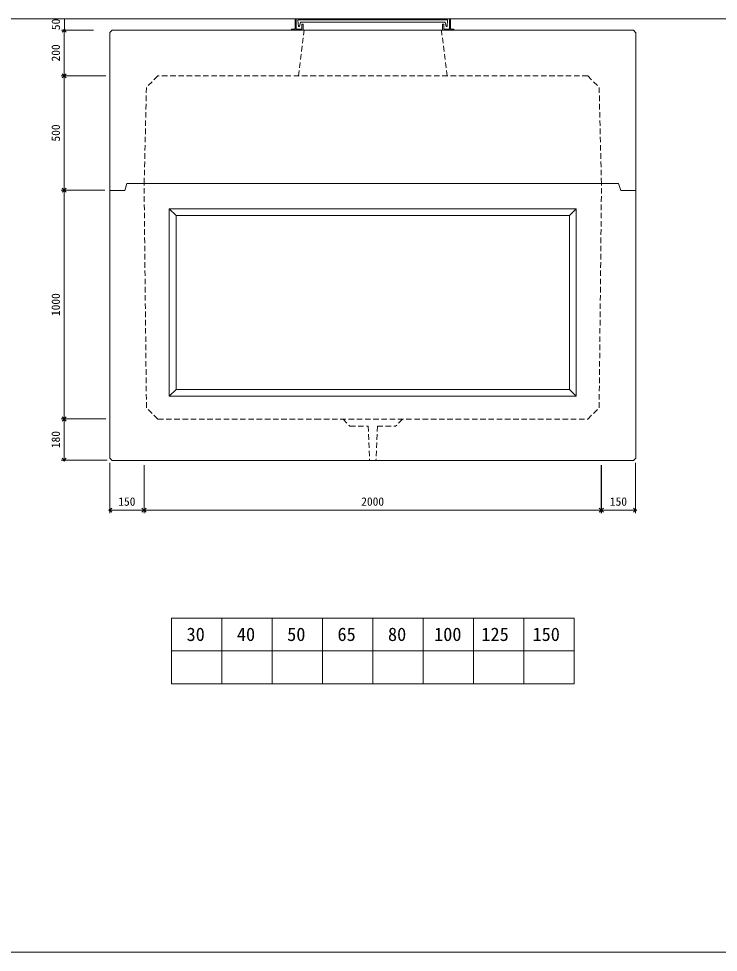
# Model space of a CAD drawing. Units: millimetres, scale not verified. Extents: x -9756 to 9755, y -4566 to 4566.
# Drawn here: x 3635 to 6695, y -3984 to 96 of the extents above; entities that cross this region are included whole.
import ezdxf
from ezdxf.enums import TextEntityAlignment as Align

# ---------------------------------------------------------------- set-up
doc = ezdxf.new("R2010")
doc.units = ezdxf.units.MM
doc.header["$LTSCALE"] = 20
doc.header["$PDMODE"] = 32
doc.header["$PDSIZE"] = 8
doc.linetypes.add('DASHED1', pattern=[1.8, 1.2, -0.6])
for name, color, linetype, lineweight in [('0-2_waku', 7, 'Continuous', 18), ('0-3_gaikei', 7, 'Continuous', 18), ('0-4_kakure', 7, 'DASHED1', 5), ('0-5_sunpou', 7, 'Continuous', 18), ('0-8_uchigawa', 6, 'Continuous', 18), ('0-A_futa', 3, 'Continuous', 18), ('0-B_GL', 4, 'Continuous', 18), ('0-D_文字１', 7, 'Continuous', 18)]:
    doc.layers.add(name, color=color, linetype=linetype, lineweight=lineweight)
doc.styles.add('ＭＳ ゴシック', font='')
doc.styles.get('ＭＳ ゴシック').set_extended_font_data('MS Gothic')

# ---------------------------------------------------------------- blocks, each defined once
blk = doc.blocks.new('_Open90')
at = {"layer": '0-5_sunpou', "lineweight": 5}
blk.add_line((0, 0), (-1, 0), dxfattribs=at)
blk.add_lwpolyline([(-0.5, 0.5), (0, 0), (-0.5, -0.5)], dxfattribs=at)
blk = doc.blocks.new('200')
at = {"layer": '0-5_sunpou', "lineweight": 5}
for p, q in [((-25.58, -15.33), (-25.58, 148.67)), ((156.42, -33.33), (-38.58, -33.33)), ((141.42, -33.33), (-38.58, -33.33))]:
    blk.add_line(p, q, dxfattribs=at)
at = {"layer": '0-5_sunpou', "xscale": 18, "yscale": 18}
for p, rotation in [((-25.58, 166.67), 90), ((-25.58, -33.33), 270)]:
    blk.add_blockref('_Open90', p, dxfattribs=dict(at, rotation=rotation))
at = {"layer": '0-5_sunpou', "style": 'ＭＳ ゴシック'}
blk.add_text('200', height=36.66, rotation=90, dxfattribs=at).set_placement((-33.58, 29.17), align=Align.BOTTOM_LEFT)
blk = doc.blocks.new('500')
at = {"layer": '0-5_sunpou', "lineweight": 5}
for p, q in [((-18.87, 357), (-18.87, -107)), ((158.12, -125), (-31.88, -125)), ((148.12, -125), (-31.87, -125))]:
    blk.add_line(p, q, dxfattribs=at)
at = {"layer": '0-5_sunpou'}
blk.add_point((-18.87, -125), dxfattribs=at)
at = {"layer": '0-5_sunpou', "xscale": 18, "yscale": 18}
for p, rotation in [((-18.87, 375), 90), ((-18.87, -125), 270)]:
    blk.add_blockref('_Open90', p, dxfattribs=dict(at, rotation=rotation))
at = {"layer": '0-5_sunpou', "style": 'ＭＳ ゴシック'}
blk.add_text('500', height=36.66, rotation=90, dxfattribs=at).set_placement((-26.87, 87.5), align=Align.BOTTOM_LEFT)
blk = doc.blocks.new('1000')
at = {"layer": '0-5_sunpou', "lineweight": 5}
for p, q in [((-19.81, 732), (-19.81, -232)), ((162.19, -250), (-32.81, -250)), ((157.19, -250), (-32.81, -250))]:
    blk.add_line(p, q, dxfattribs=at)
at = {"layer": '0-5_sunpou'}
blk.add_point((-19.81, -250), dxfattribs=at)
at = {"layer": '0-5_sunpou', "xscale": 18, "yscale": 18}
for p, rotation in [((-19.81, 750), 90), ((-19.81, -250), 270)]:
    blk.add_blockref('_Open90', p, dxfattribs=dict(at, rotation=rotation))
at = {"layer": '0-5_sunpou', "style": 'ＭＳ ゴシック'}
blk.add_text('1000', height=36.66, rotation=90, dxfattribs=at).set_placement((-27.81, 200), align=Align.BOTTOM_LEFT)
blk = doc.blocks.new('180')
at = {"layer": '0-5_sunpou', "lineweight": 5}
for p, q in [((-15.8, 126), (-15.8, -18)), ((171.2, -36), (-28.8, -36))]:
    blk.add_line(p, q, dxfattribs=at)
at = {"layer": '0-5_sunpou'}
blk.add_point((-15.8, -36), dxfattribs=at)
at = {"layer": '0-5_sunpou', "xscale": 18, "yscale": 18}
for p, rotation in [((-15.8, 144), 90), ((-15.8, -36), 270)]:
    blk.add_blockref('_Open90', p, dxfattribs=dict(at, rotation=rotation))
at = {"layer": '0-5_sunpou', "style": 'ＭＳ ゴシック'}
blk.add_text('180', height=36.66, rotation=90, dxfattribs=at).set_placement((-23.8, 16.5), align=Align.BOTTOM_LEFT)
blk = doc.blocks.new('150')
at = {"layer": '0-5_sunpou', "lineweight": 5}
for p, q in [((-83.33, 174.17), (-83.33, -44.97)), ((66.67, 164.17), (66.67, -44.97)), ((66.67, 164.17), (66.67, -44.97)), ((48.67, -31.97), (-65.33, -31.97))]:
    blk.add_line(p, q, dxfattribs=at)
at = {"layer": '0-5_sunpou'}
blk.add_point((-83.33, -31.97), dxfattribs=at)
at = {"layer": '0-5_sunpou', "xscale": 18, "yscale": 18, "rotation": 180}
blk.add_blockref('_Open90', (-83.33, -31.97), dxfattribs=at)
at = {"layer": '0-5_sunpou', "xscale": 18, "yscale": 18}
blk.add_blockref('_Open90', (66.67, -31.97), dxfattribs=at)
at = {"layer": '0-5_sunpou', "style": 'ＭＳ ゴシック'}
blk.add_text('150', height=36.66, dxfattribs=at).set_placement((-45.83, -23.97), align=Align.BOTTOM_LEFT)
blk = doc.blocks.new('2000')
at = {"layer": '0-5_sunpou', "lineweight": 5}
for p, q in [((499.9, 172.25), (499.9, -36.89)), ((500, 172.25), (500, -36.89)), ((-1481.9, -23.89), (482, -23.89))]:
    blk.add_line(p, q, dxfattribs=at)
at = {"layer": '0-5_sunpou'}
blk.add_point((500, -23.89), dxfattribs=at)
at = {"layer": '0-5_sunpou', "xscale": 18, "yscale": 18, "rotation": 180}
blk.add_blockref('_Open90', (-1499.9, -23.89), dxfattribs=at)
at = {"layer": '0-5_sunpou', "xscale": 18, "yscale": 18}
blk.add_blockref('_Open90', (500, -23.89), dxfattribs=at)
at = {"layer": '0-5_sunpou', "style": 'ＭＳ ゴシック'}
blk.add_text('2000', height=36.66, dxfattribs=at).set_placement((-549.95, -15.89), align=Align.BOTTOM_LEFT)
blk = doc.blocks.new('1 50')
at = {"layer": '0-5_sunpou', "lineweight": 5}
for p, q in [((50.07, 188.71), (50.07, -30.43)), ((-82.13, -17.43), (32.07, -17.43))]:
    blk.add_line(p, q, dxfattribs=at)
at = {"layer": '0-5_sunpou'}
blk.add_point((50.07, -17.43), dxfattribs=at)
at = {"layer": '0-5_sunpou', "xscale": 18, "yscale": 18, "rotation": 180}
blk.add_blockref('_Open90', (-100.13, -17.43), dxfattribs=at)
at = {"layer": '0-5_sunpou', "xscale": 18, "yscale": 18}
blk.add_blockref('_Open90', (50.07, -17.43), dxfattribs=at)
at = {"layer": '0-5_sunpou', "style": 'ＭＳ ゴシック'}
blk.add_text('150', height=36.66, dxfattribs=at).set_placement((-62.53, -9.43), align=Align.BOTTOM_LEFT)

msp = doc.modelspace()

# ---------------------------------------------------------------- linework, layer by layer
at = {"layer": '0-2_waku'}
for p, q in [((4304.08, -2523.16), (4304.08, -2811.16)), ((4304.08, -2523.16), (4304.08, -2811.16)), ((4304.08, -2523.16), (4304.08, -2811.16)), ((4304.08, -2523.16), (4304.08, -2811.16)), ((4304.08, -2523.16), (6064.08, -2523.16)), ((4524.08, -2523.16), (4524.08, -2811.16)), ((4744.08, -2523.16), (4744.08, -2811.16)), ((4744.08, -2523.16), (4744.08, -2811.16)), ((4964.08, -2523.16), (4964.08, -2811.16)), ((5184.08, -2523.16), (5184.08, -2811.16)), ((5404.08, -2523.16), (5404.08, -2811.16)), ((5624.08, -2523.16), (5624.08, -2811.16)), ((5844.08, -2523.16), (5844.08, -2811.16)), ((6064.08, -2523.16), (6064.08, -2811.16)), ((4304.08, -2667.16), (6064.08, -2667.16)), ((4304.08, -2811.16), (6064.08, -2811.16)), ((4304.08, -2811.16), (6064.08, -2811.16)), ((-2484.67, -3984.16), (5675.33, -3984.16)), ((-2484.67, -3984.16), (9755.33, -3984.16))]:
    msp.add_line(p, q, dxfattribs=at)
at = {"layer": '0-3_gaikei'}
for p, q in [((4043.73, 45.48), (4034.08, 35.84)), ((4044.58, 45.84), (4043.73, 45.48)), ((6323.58, 45.84), (4044.58, 45.84)), ((6323.58, 45.84), (6324.43, 45.48)), ((6324.43, 45.48), (6333.73, 36.19)), ((4034.08, 35.84), (4034.08, -654.16)), ((6333.73, 36.19), (6334.08, 35.34)), ((6334.08, -654.16), (6334.08, 35.34)), ((4099.08, -654.16), (4109.08, -624.16)), ((6259.08, -624.16), (6269.08, -654.16)), ((4034.08, -654.16), (4034.08, -1824.16)), ((4099.08, -654.16), (4034.08, -654.16)), ((6334.08, -654.16), (6269.08, -654.16)), ((6334.08, -1824.16), (6334.08, -654.16)), ((4034.08, -1824.16), (4044.08, -1834.16)), ((4044.08, -1834.16), (6324.08, -1834.16)), ((6334.08, -1824.16), (6324.08, -1834.16))]:
    msp.add_line(p, q, dxfattribs=at)
msp.add_lwpolyline([(6259.08, -624.16), (4109.58, -624.16), (4109.08, -624.66)], dxfattribs=at)
at = {"layer": '0-4_kakure'}
for p, q in [((4859.08, -154.16), (4884.08, 45.84)), ((5509.08, -154.16), (5484.08, 45.84)), ((6124.08, -154.16), (4934.08, -154.16)), ((4194.08, -1604.16), (4183.76, -624.16)), ((6174.08, -1604.16), (6184.4, -624.16)), ((4244.08, -1654.16), (4194.08, -1604.16)), ((4244.08, -1654.16), (4934.08, -1654.16)), ((5054.08, -1654.16), (5084.08, -1684.16)), ((5314.08, -1654.16), (5284.08, -1684.16)), ((5084.08, -1684.16), (5164.08, -1684.16)), ((5164.08, -1684.16), (5170.08, -1834.16)), ((5204.08, -1684.16), (5198.08, -1834.16)), ((5204.08, -1684.16), (5284.08, -1684.16))]:
    msp.add_line(p, q, dxfattribs=at)
for points in [[(4934.08, -154.16), (4244.08, -154.16), (4194.08, -204.16), (4184.32, -624.16)], [(6124.08, -154.16), (6174.08, -204.16), (6183.84, -624.16)], [(4934.08, -1654.16), (6124.08, -1654.16), (6174.08, -1604.16)]]:
    msp.add_lwpolyline(points, dxfattribs=at)
at = {"layer": '0-5_sunpou', "lineweight": 5}
for p, q in [((3963.42, 96.19), (3822.08, 96.19)), ((3835.08, 96.19), (3835.08, 45.84)), ((3962.57, 45.84), (3822.08, 45.84))]:
    msp.add_line(p, q, dxfattribs=at)
at = {"layer": '0-5_sunpou'}
msp.add_point((3835.08, 45.84), dxfattribs=at)
at = {"layer": '0-8_uchigawa'}
for p, q in [((4294.08, -734.16), (5184.08, -734.16)), ((4294.08, -734.16), (4294.08, -1554.16)), ((4294.08, -734.16), (4324.08, -764.16)), ((5184.08, -734.16), (6074.08, -734.16)), ((6074.08, -734.16), (6044.08, -764.16)), ((6074.08, -734.16), (6074.08, -1554.16)), ((4324.08, -764.16), (5184.08, -764.16)), ((4324.08, -764.16), (4324.08, -1524.16)), ((4324.08, -764.16), (4324.08, -1524.16)), ((4334.08, -764.16), (5184.08, -764.16)), ((5184.08, -764.16), (6044.08, -764.16)), ((6044.08, -764.16), (6044.08, -1524.16)), ((6044.08, -764.16), (6044.08, -1524.16)), ((4294.08, -1554.16), (4324.08, -1524.16)), ((4324.08, -1524.16), (5184.08, -1524.16)), ((5184.08, -1524.16), (6044.08, -1524.16)), ((6044.08, -1524.16), (6074.08, -1554.16)), ((4294.08, -1554.16), (5184.08, -1554.16)), ((5184.08, -1554.16), (6074.08, -1554.16))]:
    msp.add_line(p, q, dxfattribs=at)
at = {"layer": '0-A_futa'}
for p, q in [((4844.08, 93.84), (4844.08, 50.84)), ((4846.08, 95.84), (4849.08, 95.84)), ((4849.08, 95.84), (4849.08, 50.84)), ((4856.89, 91.34), (5511.22, 91.34)), ((4856.89, 91.34), (4859.38, 61.34)), ((5511.22, 91.34), (5508.97, 61.34)), ((5519.08, 95.84), (5519.08, 50.84)), ((5519.08, 95.84), (5522.08, 95.84)), ((5524.08, 93.84), (5524.08, 50.84)), ((4829.08, 48.84), (4829.08, 47.84)), ((4831.08, 50.84), (4844.08, 50.84)), ((4884.08, 45.84), (4831.08, 45.84)), ((4849.08, 50.84), (4874.08, 50.84)), ((4859.38, 61.34), (4863.09, 61.34)), ((4867.41, 80.34), (4863.09, 61.34)), ((4867.41, 80.34), (5500.75, 80.34)), ((4874.08, 70.84), (4874.08, 50.84)), ((4876.08, 72.84), (4877.08, 72.84)), ((4879.08, 70.84), (4879.08, 45.84)), ((5489.08, 70.84), (5489.08, 45.84)), ((5489.08, 45.84), (5537.08, 45.84)), ((5492.08, 72.84), (5491.08, 72.84)), ((5494.08, 70.84), (5494.08, 50.84)), ((5519.08, 50.84), (5494.08, 50.84)), ((5500.75, 80.34), (5505.07, 61.34)), ((5508.97, 61.34), (5505.07, 61.34)), ((5537.08, 50.84), (5524.08, 50.84)), ((5539.08, 48.84), (5539.08, 47.84))]:
    msp.add_line(p, q, dxfattribs=at)
for centre, start, end in [((4846.08, 93.84), 90, 180), ((5522.08, 93.84), 0, 90), ((4831.08, 48.84), 90, 180), ((4831.08, 47.84), 180, 270), ((4876.08, 70.84), 90, 180), ((4877.08, 70.84), 0, 90), ((5491.08, 70.84), 90, 180), ((5492.08, 70.84), 0, 90), ((5537.08, 48.84), 0, 90), ((5537.08, 47.84), 270, 0)]:
    msp.add_arc(centre, 2, start, end, dxfattribs=at)
at = {"layer": '0-B_GL'}
msp.add_line((-2484.67, 96.19), (9755.33, 96.19), dxfattribs=at)

# ---------------------------------------------------------------- block references
at = {"layer": '0-5_sunpou'}
for name, p in [('200', (3860.31, -119.98)), ('500', (3853.6, -528.31)), ('1000', (3854.54, -1403.31)), ('180', (3850.53, -1797.31)), ('150', (4117.06, -2019.48)), ('2000', (5683.63, -2027.56)), ('1 50', (6283.66, -2034.02))]:
    msp.add_blockref(name, p, dxfattribs=at)

# ---------------------------------------------------------------- texts
at = {"layer": '0-5_sunpou', "style": 'ＭＳ ゴシック'}
msp.add_text('50', height=36.66, rotation=90, dxfattribs=at).set_placement((3827.08, 46.01), align=Align.BOTTOM_LEFT)
at = {"layer": '0-D_文字１', "style": 'ＭＳ ゴシック'}
for s, p in [('30', (4369.68, -2641.15)), ('40', (4589.68, -2641.15)), ('50', (4809.68, -2641.15)), ('65', (5029.68, -2641.15)), ('80', (5250.5, -2641.15)), ('100', (5452.24, -2641.15)), ('125', (5659.02, -2641.15)), ('150', (5882.55, -2641.15))]:
    msp.add_text(s, height=58.65, dxfattribs=at).set_placement(p, align=Align.BOTTOM_LEFT)

doc.saveas('drawing.dxf')
